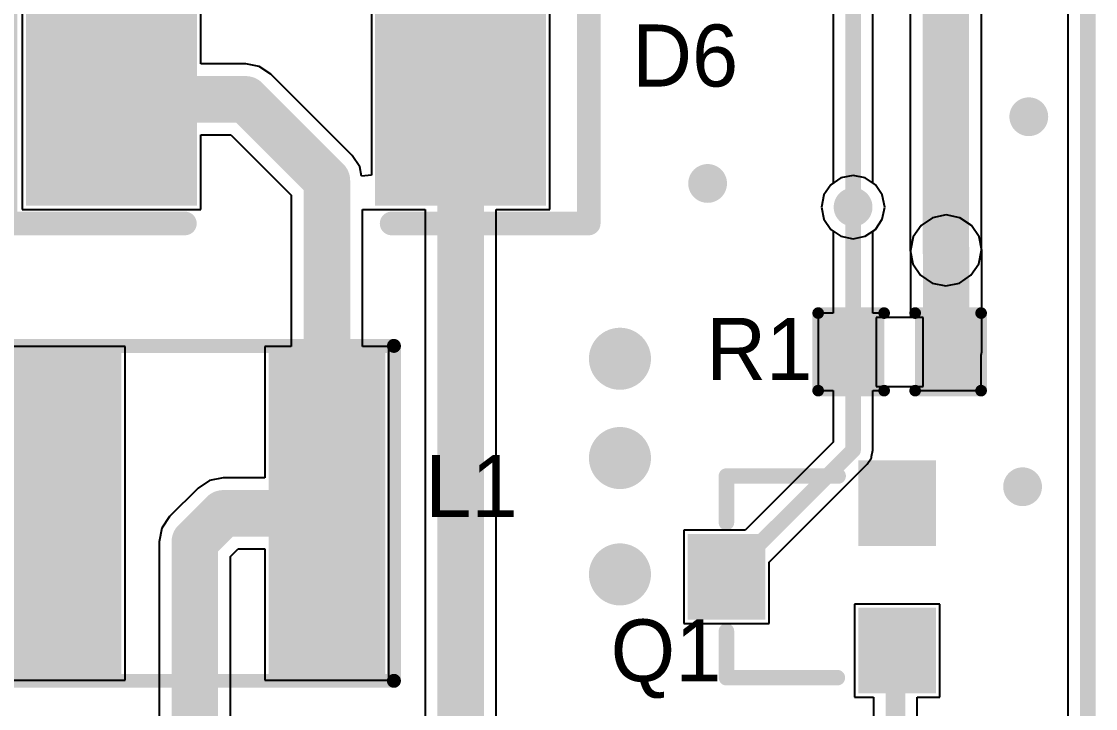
# Model space of a CAD drawing. Extents: x 10.58 to 11.54, y 9.91 to 15.27.
# Drawn here: x 10.876 to 11.421, y 11.703 to 12.052 of the extents above; entities that cross this region are included whole.
import ezdxf

# ---------------------------------------------------------------- set-up
doc = ezdxf.new("R2010")
doc.units = 0
doc.layers.get('0').update_dxf_attribs({"linetype": 'CONTINUOUS'})
for name, color, linetype in [('BOTTOMLAYER', 5, 'CONTINUOUS'), ('KEEPOUTLAYER', 6, 'CONTINUOUS'), ('MULTILAYER', 9, 'CONTINUOUS'), ('TOPLAYER', 1, 'CONTINUOUS'), ('TOPOVERLAY', 2, 'CONTINUOUS'), ('TOPPASTE', 8, 'CONTINUOUS'), ('TOPSOLDER', 216, 'CONTINUOUS'), ('VIAHOLELAYER', 16, 'CONTINUOUS')]:
    doc.layers.add(name, color=color, linetype=linetype)

# ---------------------------------------------------------------- blocks, each defined once
blk = doc.blocks.new('R_0402_33')
at = {"layer": 'TOPLAYER'}
for p, q in [((0.017, 0.0175), (-0.007, 0.0175)), ((-0.007, 0.0175), (-0.007, -0.0175)), ((0.017, -0.0175), (0.017, 0.0175)), ((-0.007, -0.0175), (0.017, -0.0175))]:
    blk.add_line(p, q, dxfattribs=at)
for points in [[(-0.006811, -0.01378), (-0.006811, 0.01378), (-0.030433, -0.01378), (-0.030433, 0.01378)], [(0.040433, -0.01378), (0.040433, 0.01378), (0.016811, -0.01378), (0.016811, 0.01378)]]:
    blk.add_solid(points, dxfattribs=at)
at = {"layer": 'TOPOVERLAY', "const_width": 0.005906}
for points in [[(-0.036339, 0.019685), (-0.002874, 0.019685)], [(-0.036339, -0.019685), (-0.036339, 0.019685)], [(0.012874, 0.019685), (0.046339, 0.019685)], [(0.046339, -0.019685), (0.046339, 0.019685)], [(-0.036339, -0.019685), (-0.002874, -0.019685)], [(0.012874, -0.019685), (0.046339, -0.019685)]]:
    blk.add_lwpolyline(points, dxfattribs=at)
at = {"layer": 'TOPOVERLAY', "const_width": 0.002953}
for points in [[(-0.037815, 0.019685, 1), (-0.034862, 0.019685, 1)], [(-0.037815, 0.019685, 1), (-0.034862, 0.019685, 1)], [(-0.00435, 0.019685, 1), (-0.001398, 0.019685, 1)], [(0.011398, 0.019685, 1), (0.01435, 0.019685, 1)], [(0.044862, 0.019685, 1), (0.047815, 0.019685, 1)], [(0.044862, 0.019685, 1), (0.047815, 0.019685, 1)], [(-0.037815, -0.019685, 1), (-0.034862, -0.019685, 1)], [(-0.037815, -0.019685, 1), (-0.034862, -0.019685, 1)], [(-0.00435, -0.019685, 1), (-0.001398, -0.019685, 1)], [(0.011398, -0.019685, 1), (0.01435, -0.019685, 1)], [(0.044862, -0.019685, 1), (0.047815, -0.019685, 1)], [(0.044862, -0.019685, 1), (0.047815, -0.019685, 1)]]:
    blk.add_lwpolyline(points, format="xyb", close=True, dxfattribs=at)
at = {"layer": 'TOPPASTE'}
for points in [[(-0.006811, -0.01378), (-0.006811, 0.01378), (-0.030433, -0.01378), (-0.030433, 0.01378)], [(0.040433, -0.01378), (0.040433, 0.01378), (0.016811, -0.01378), (0.016811, 0.01378)]]:
    blk.add_solid(points, dxfattribs=at)
at = {"layer": 'TOPSOLDER'}
for points in [[(-0.002811, -0.01778), (-0.002811, 0.01778), (-0.034433, -0.01778), (-0.034433, 0.01778)], [(0.044433, -0.01778), (0.044433, 0.01778), (0.012811, -0.01778), (0.012811, 0.01778)]]:
    blk.add_solid(points, dxfattribs=at)
blk = doc.blocks.new('SOT_23_34')
at = {"layer": 'TOPLAYER'}
for points in [[(-0.017716, -0.015748), (0.017716, -0.015748), (-0.017716, 0.015748), (0.017716, 0.015748)], [(-0.055118, -0.102362), (-0.019685, -0.102362), (-0.055118, -0.070866), (-0.019685, -0.070866)], [(0.019686, -0.102362), (0.055119, -0.102362), (0.019686, -0.070866), (0.055119, -0.070866)]]:
    blk.add_solid(points, dxfattribs=at)
at = {"layer": 'TOPOVERLAY', "const_width": 0.003937}
for points in [[(-0.05315, 0, 1), (-0.049213, 0, 1)], [(-0.05315, 0, 1), (-0.049213, 0, 1)], [(-0.029528, 0, 1), (-0.025591, 0, 1)], [(0.025591, 0, 1), (0.029528, 0, 1)], [(0.049213, 0, 1), (0.05315, 0, 1)], [(0.049213, 0, 1), (0.05315, 0, 1)], [(-0.05315, -0.056299, 1), (-0.049213, -0.056299, 1)], [(0.049213, -0.056693, 1), (0.05315, -0.056693, 1)]]:
    blk.add_lwpolyline(points, format="xyb", close=True, dxfattribs=at)
at = {"layer": 'TOPOVERLAY', "const_width": 0.007874}
for points in [[(-0.051181, 0), (-0.027559, 0)], [(-0.051181, 0), (-0.051181, -0.056299)], [(0.027559, 0), (0.051181, 0)], [(0.051181, 0), (0.051181, -0.056693)]]:
    blk.add_lwpolyline(points, dxfattribs=at)
at = {"layer": 'TOPPASTE'}
for points in [[(-0.017716, -0.015748), (0.017716, -0.015748), (-0.017716, 0.015748), (0.017716, 0.015748)], [(-0.055118, -0.102362), (-0.019685, -0.102362), (-0.055118, -0.070866), (-0.019685, -0.070866)], [(0.019686, -0.102362), (0.055119, -0.102362), (0.019686, -0.070866), (0.055119, -0.070866)]]:
    blk.add_solid(points, dxfattribs=at)
at = {"layer": 'TOPSOLDER'}
for points in [[(-0.021716, -0.019748), (0.021716, -0.019748), (-0.021716, 0.019748), (0.021716, 0.019748)], [(-0.059118, -0.106362), (-0.015685, -0.106362), (-0.059118, -0.066866), (-0.015685, -0.066866)], [(0.015686, -0.106362), (0.059118, -0.106362), (0.015686, -0.066866), (0.059118, -0.066866)]]:
    blk.add_solid(points, dxfattribs=at)
blk = doc.blocks.new('L_SMD_38')
at = {"layer": 'TOPLAYER'}
for points in [[(-0.092835, -0.07811), (-0.041654, -0.07811), (-0.092835, 0.07937), (-0.041654, 0.07937)], [(0.041024, -0.07811), (0.092205, -0.07811), (0.041024, 0.07937), (0.092205, 0.07937)]]:
    blk.add_solid(points, dxfattribs=at)
at = {"layer": 'TOPOVERLAY', "const_width": 0.007087}
for points in [[(0.10063, 0.08563), (-0.10126, 0.08563)], [(-0.10126, 0.08563), (-0.10126, -0.08437)], [(0.10063, 0.08563), (0.10063, -0.08437)], [(0.10063, -0.08437), (-0.10126, -0.08437)]]:
    blk.add_lwpolyline(points, dxfattribs=at)
at = {"layer": 'TOPOVERLAY', "const_width": 0.003543}
for points in [[(-0.103031, 0.08563, 1), (-0.099488, 0.08563, 1)], [(-0.103031, 0.08563, 1), (-0.099488, 0.08563, 1)], [(0.098858, 0.08563, 1), (0.102402, 0.08563, 1)], [(0.098858, 0.08563, 1), (0.102402, 0.08563, 1)], [(-0.103031, -0.08437, 1), (-0.099488, -0.08437, 1)], [(-0.103031, -0.08437, 1), (-0.099488, -0.08437, 1)], [(0.098858, -0.08437, 1), (0.102402, -0.08437, 1)], [(0.098858, -0.08437, 1), (0.102402, -0.08437, 1)]]:
    blk.add_lwpolyline(points, format="xyb", close=True, dxfattribs=at)
at = {"layer": 'TOPPASTE'}
for points in [[(-0.092835, -0.07811), (-0.041654, -0.07811), (-0.092835, 0.07937), (-0.041654, 0.07937)], [(0.041024, -0.07811), (0.092205, -0.07811), (0.041024, 0.07937), (0.092205, 0.07937)]]:
    blk.add_solid(points, dxfattribs=at)
at = {"layer": 'TOPSOLDER'}
for points in [[(-0.096835, -0.08211), (-0.037653, -0.08211), (-0.096835, 0.08337), (-0.037653, 0.08337)], [(0.037024, -0.08211), (0.096205, -0.08211), (0.037024, 0.08337), (0.096205, 0.08337)]]:
    blk.add_solid(points, dxfattribs=at)
blk = doc.blocks.new('DSMD_58')
at = {"layer": 'TOPLAYER'}
for points in [[(-0.03937, -0.05), (0.03937, -0.05), (-0.03937, 0.05), (0.03937, 0.05)], [(0.137795, -0.05), (0.216535, -0.05), (0.137795, 0.05), (0.216535, 0.05)]]:
    blk.add_solid(points, dxfattribs=at)
at = {"layer": 'TOPOVERLAY'}
for points, const_width in [([(0.035, 0.062992), (-0.065, 0.062992)], 0.012), ([(-0.065, 0.062992), (-0.065, -0.062992)], 0.012), ([(0.245, 0.062992), (0.139921, 0.062992)], 0.012), ([(0.23, 0.062992), (0.23, -0.062992)], 0.01), ([(0.245, 0.062992), (0.245, -0.062992)], 0.012), ([(0.035, -0.062992), (-0.065, -0.062992)], 0.012), ([(0.245, -0.062992), (0.139921, -0.062992)], 0.012)]:
    blk.add_lwpolyline(points, dxfattribs=dict(at, const_width=const_width))
for points, const_width in [([(-0.068, 0.062992, 1), (-0.062, 0.062992, 1)], 0.006), ([(-0.068, 0.062992, 1), (-0.062, 0.062992, 1)], 0.006), ([(0.032, 0.062992, 1), (0.038, 0.062992, 1)], 0.006), ([(0.136921, 0.062992, 1), (0.142921, 0.062992, 1)], 0.006), ([(0.2275, 0.062992, 1), (0.2325, 0.062992, 1)], 0.005), ([(0.242, 0.062992, 1), (0.248, 0.062992, 1)], 0.006), ([(0.242, 0.062992, 1), (0.248, 0.062992, 1)], 0.006), ([(-0.068, -0.062992, 1), (-0.062, -0.062992, 1)], 0.006), ([(-0.068, -0.062992, 1), (-0.062, -0.062992, 1)], 0.006), ([(0.032, -0.062992, 1), (0.038, -0.062992, 1)], 0.006), ([(0.136921, -0.062992, 1), (0.142921, -0.062992, 1)], 0.006), ([(0.2275, -0.062992, 1), (0.2325, -0.062992, 1)], 0.005), ([(0.242, -0.062992, 1), (0.248, -0.062992, 1)], 0.006), ([(0.242, -0.062992, 1), (0.248, -0.062992, 1)], 0.006)]:
    blk.add_lwpolyline(points, format="xyb", close=True, dxfattribs=dict(at, const_width=const_width))
at = {"layer": 'TOPPASTE'}
for points in [[(-0.03937, -0.05), (0.03937, -0.05), (-0.03937, 0.05), (0.03937, 0.05)], [(0.137795, -0.05), (0.216535, -0.05), (0.137795, 0.05), (0.216535, 0.05)]]:
    blk.add_solid(points, dxfattribs=at)
at = {"layer": 'TOPSOLDER'}
for points in [[(-0.04337, -0.054), (0.04337, -0.054), (-0.04337, 0.054), (0.04337, 0.054)], [(0.133795, -0.054), (0.220535, -0.054), (0.133795, 0.054), (0.220535, 0.054)]]:
    blk.add_solid(points, dxfattribs=at)

msp = doc.modelspace()

# ---------------------------------------------------------------- linework, layer by layer
at = {"layer": 'BOTTOMLAYER'}
for p, q in [((11.406985, 12.641469), (11.406985, 11.081493)), ((11.363037, 11.935959), (11.363037, 12.452494)), ((11.326909, 12.434431), (11.326909, 11.935959)), ((11.287902, 12.258366), (11.287902, 11.970055)), ((11.307972, 11.970055), (11.307972, 12.262523)), ((11.287902, 11.970055), (11.286583, 11.969174)), ((11.30929, 11.969174), (11.307972, 11.970055)), ((11.283103, 11.963965), (11.28188, 11.95782)), ((11.286583, 11.969174), (11.283103, 11.963965)), ((11.312771, 11.963965), (11.30929, 11.969174)), ((11.313993, 11.95782), (11.312771, 11.963965)), ((11.28188, 11.95782), (11.283103, 11.951676)), ((11.312771, 11.951676), (11.313993, 11.95782)), ((11.283103, 11.951676), (11.286583, 11.946467)), ((11.30929, 11.946467), (11.312771, 11.951676)), ((11.286583, 11.946467), (11.291792, 11.942986)), ((11.291792, 11.942986), (11.297937, 11.941764)), ((11.297937, 11.941764), (11.304081, 11.942986)), ((11.304081, 11.942986), (11.30929, 11.946467)), ((11.326909, 11.935959), (11.328284, 11.929046)), ((11.361662, 11.929046), (11.363037, 11.935959)), ((11.328284, 11.929046), (11.3322, 11.923186)), ((11.357746, 11.923186), (11.361662, 11.929046)), ((11.3322, 11.923186), (11.33806, 11.91927)), ((11.351886, 11.91927), (11.357746, 11.923186)), ((11.33806, 11.91927), (11.344973, 11.917895)), ((11.344973, 11.917895), (11.351886, 11.91927))]:
    msp.add_line(p, q, dxfattribs=at)
for points, const_width in [([(11.344973, 11.935959), (11.344973, 12.452494)], 0.023622), ([(11.297937, 11.95782), (11.297937, 12.262523)], 0.007874)]:
    msp.add_lwpolyline(points, dxfattribs=dict(at, const_width=const_width))
for points, const_width in [([(11.382178, 12.003675, 1), (11.39202, 12.003675, 1)], 0.009843), ([(11.219186, 11.969817, 1), (11.229028, 11.969817, 1)], 0.009843), ([(11.293016, 11.95782, 1), (11.302858, 11.95782, 1)], 0.009843), ([(11.295968, 11.95782, 1), (11.299905, 11.95782, 1)], 0.003937), ([(11.339068, 11.935959, 1), (11.350879, 11.935959, 1)], 0.011811), ([(11.340052, 11.935959, 1), (11.349894, 11.935959, 1)], 0.009843), ([(11.171745, 11.880841, 1), (11.187493, 11.880841, 1)], 0.015748), ([(11.171745, 11.830447, 1), (11.187493, 11.830447, 1)], 0.015748), ([(11.379028, 11.81588, 1), (11.388871, 11.81588, 1)], 0.009843), ([(11.171745, 11.771392, 1), (11.187493, 11.771392, 1)], 0.015748)]:
    msp.add_lwpolyline(points, format="xyb", close=True, dxfattribs=dict(at, const_width=const_width))
at = {"layer": 'KEEPOUTLAYER', "const_width": 0.007874}
msp.add_lwpolyline([(11.417021, 10.696586), (11.417021, 12.641469)], dxfattribs=at)
at = {"layer": 'MULTILAYER'}
for points, const_width in [([(11.382178, 12.003675, 1), (11.39202, 12.003675, 1)], 0.009843), ([(11.219186, 11.969817, 1), (11.229028, 11.969817, 1)], 0.009843), ([(11.293016, 11.95782, 1), (11.302858, 11.95782, 1)], 0.009843), ([(11.340052, 11.935959, 1), (11.349894, 11.935959, 1)], 0.009843), ([(11.171745, 11.880841, 1), (11.187493, 11.880841, 1)], 0.015748), ([(11.171745, 11.830447, 1), (11.187493, 11.830447, 1)], 0.015748), ([(11.379028, 11.81588, 1), (11.388871, 11.81588, 1)], 0.009843), ([(11.171745, 11.771392, 1), (11.187493, 11.771392, 1)], 0.015748)]:
    msp.add_lwpolyline(points, format="xyb", close=True, dxfattribs=dict(at, const_width=const_width))
at = {"layer": 'TOPLAYER'}
for p, q in [((11.406985, 12.641469), (11.406985, 11.422017)), ((10.876318, 12.068406), (10.876318, 11.956595)), ((10.966869, 12.030564), (10.966869, 12.068406)), ((11.053483, 12.068406), (11.053483, 11.974087)), ((11.144034, 11.956595), (11.144034, 12.068406)), ((10.989691, 12.030564), (10.966869, 12.030564)), ((10.996604, 12.029189), (10.989691, 12.030564)), ((11.002464, 12.025274), (10.996604, 12.029189)), ((11.043676, 11.984062), (11.002464, 12.025274)), ((10.966869, 11.956595), (10.966869, 11.994437)), ((10.966869, 11.994437), (10.982209, 11.994437)), ((10.982209, 11.994437), (11.012839, 11.963807)), ((11.047591, 11.978202), (11.043676, 11.984062)), ((11.048507, 11.973597), (11.047591, 11.978202)), ((11.053483, 11.974087), (11.048507, 11.973597)), ((11.291792, 11.972655), (11.286583, 11.969174)), ((11.297937, 11.973877), (11.291792, 11.972655)), ((11.304081, 11.972655), (11.297937, 11.973877)), ((11.30929, 11.969174), (11.304081, 11.972655)), ((11.012839, 11.963807), (11.012839, 11.887016)), ((11.283103, 11.963965), (11.28188, 11.95782)), ((11.286583, 11.969174), (11.283103, 11.963965)), ((11.312771, 11.963965), (11.30929, 11.969174)), ((11.313993, 11.95782), (11.312771, 11.963965)), ((10.876318, 11.956595), (10.966869, 11.956595)), ((11.048966, 11.887016), (11.048966, 11.956595)), ((11.048966, 11.956595), (11.053483, 11.956595)), ((11.053483, 11.956595), (11.053483, 11.956595)), ((11.053483, 11.956595), (11.080695, 11.956595)), ((11.080695, 11.956595), (11.080695, 11.614063)), ((11.116822, 11.621545), (11.116822, 11.956595)), ((11.116822, 11.956595), (11.144034, 11.956595)), ((11.28188, 11.95782), (11.283103, 11.951676)), ((11.312771, 11.951676), (11.313993, 11.95782)), ((11.345181, 11.953815), (11.338268, 11.95244)), ((11.352093, 11.95244), (11.345181, 11.953815)), ((11.283103, 11.951676), (11.286583, 11.946467)), ((11.30929, 11.946467), (11.312771, 11.951676)), ((11.332408, 11.948524), (11.328492, 11.942664)), ((11.338268, 11.95244), (11.332408, 11.948524)), ((11.357954, 11.948524), (11.352093, 11.95244)), ((11.361869, 11.942664), (11.357954, 11.948524)), ((11.286583, 11.946467), (11.287902, 11.945586)), ((11.287902, 11.945586), (11.287902, 11.904029)), ((11.307972, 11.945586), (11.30929, 11.946467)), ((11.307972, 11.904029), (11.307972, 11.945586)), ((11.328492, 11.942664), (11.327117, 11.935751)), ((11.363244, 11.935751), (11.361869, 11.942664)), ((11.327117, 11.935751), (11.327117, 11.901844)), ((11.363244, 11.884344), (11.363244, 11.935751)), ((11.287902, 11.904029), (11.28022, 11.904029)), ((11.28022, 11.904029), (11.28022, 11.864659)), ((11.315653, 11.904029), (11.307972, 11.904029)), ((11.315653, 11.901844), (11.315653, 11.904029)), ((11.327117, 11.901844), (11.315653, 11.901844)), ((10.928541, 11.887016), (10.865549, 11.887016)), ((10.928541, 11.717725), (10.928541, 11.887016)), ((11.012839, 11.887016), (10.999407, 11.887016)), ((10.999407, 11.887016), (10.999407, 11.820434)), ((11.062399, 11.887016), (11.048966, 11.887016)), ((11.062399, 11.717725), (11.062399, 11.887016)), ((11.362897, 11.882599), (11.363244, 11.884344)), ((11.362897, 11.864659), (11.362897, 11.882599)), ((11.315653, 11.864659), (11.315653, 11.866844)), ((11.315653, 11.866844), (11.327464, 11.866844)), ((11.327464, 11.866844), (11.327464, 11.864659)), ((11.28022, 11.864659), (11.287902, 11.864659)), ((11.287902, 11.864659), (11.287902, 11.838578)), ((11.307972, 11.834422), (11.307972, 11.864659)), ((11.307972, 11.864659), (11.315653, 11.864659)), ((11.327464, 11.864659), (11.362897, 11.864659)), ((11.287902, 11.838578), (11.243089, 11.793766)), ((11.307335, 11.831219), (11.307972, 11.834422)), ((11.305033, 11.827326), (11.307208, 11.830581)), ((11.307208, 11.830581), (11.307335, 11.831219)), ((11.255312, 11.777605), (11.305033, 11.827326)), ((10.971401, 11.819059), (10.965541, 11.815144)), ((10.978314, 11.820434), (10.971401, 11.819059)), ((10.999407, 11.820434), (10.978314, 11.820434)), ((10.965541, 11.815144), (10.951098, 11.8007)), ((10.951098, 11.8007), (10.947182, 11.79484)), ((10.947182, 11.79484), (10.945807, 11.787927)), ((11.243089, 11.793766), (11.212005, 11.793766)), ((11.212005, 11.793766), (11.212005, 11.746522)), ((10.945807, 11.787927), (10.945807, 11.681469)), ((10.981934, 11.780445), (10.985796, 11.784307)), ((10.985796, 11.784307), (10.999407, 11.784307)), ((10.999407, 11.784307), (10.999407, 11.717725)), ((10.981934, 11.673987), (10.981934, 11.780445)), ((11.255312, 11.746522), (11.255312, 11.777605)), ((11.341926, 11.756364), (11.298619, 11.756364)), ((11.298619, 11.756364), (11.298619, 11.70912)), ((11.341926, 11.70912), (11.341926, 11.756364)), ((11.212005, 11.746522), (11.255312, 11.746522)), ((10.866186, 11.717725), (10.928541, 11.717725)), ((10.999407, 11.717725), (11.062399, 11.717725)), ((11.298619, 11.70912), (11.308262, 11.70912)), ((11.308262, 11.70912), (11.308262, 11.675129)), ((11.3305, 11.675129), (11.3305, 11.70912)), ((11.3305, 11.70912), (11.341926, 11.70912))]:
    msp.add_line(p, q, dxfattribs=at)
for points, const_width in [([(11.098759, 12.012501), (11.098759, 12.087383)], 0.023622), ([(10.921593, 12.012501), (10.989691, 12.012501)], 0.023622), ([(10.989691, 12.012501), (11.030903, 11.971289)], 0.023622), ([(11.098759, 11.614063), (11.098759, 12.012501)], 0.023622), ([(11.030903, 11.802371), (11.030903, 11.971289)], 0.023622), ([(11.297937, 11.884344), (11.297937, 11.95782)], 0.007874), ([(11.345181, 11.884344), (11.345181, 11.935751)], 0.023622), ([(11.297937, 11.834422), (11.297937, 11.884344)], 0.007874), ([(11.233659, 11.770144), (11.297937, 11.834422)], 0.007874), ([(10.848123, 11.753449), (10.897045, 11.802371)], 0.023622), ([(10.963871, 11.787927), (10.978314, 11.802371)], 0.023622), ([(10.978314, 11.802371), (11.030903, 11.802371)], 0.023622), ([(10.963871, 11.673987), (10.963871, 11.787927)], 0.023622), ([(11.319381, 11.655444), (11.319381, 11.73185)], 0.01)]:
    msp.add_lwpolyline(points, dxfattribs=dict(at, const_width=const_width))
for points, const_width in [([(10.915688, 12.012501, 1), (10.927499, 12.012501, 1)], 0.011811), ([(10.983786, 12.012501, 1), (10.995597, 12.012501, 1)], 0.011811), ([(10.983786, 12.012501, 1), (10.995597, 12.012501, 1)], 0.011811), ([(11.092853, 12.012501, 1), (11.104664, 12.012501, 1)], 0.011811), ([(11.092853, 12.012501, 1), (11.104664, 12.012501, 1)], 0.011811), ([(11.382178, 12.003675, 1), (11.39202, 12.003675, 1)], 0.009843), ([(11.024997, 11.971289, 1), (11.036808, 11.971289, 1)], 0.011811), ([(11.024997, 11.971289, 1), (11.036808, 11.971289, 1)], 0.011811), ([(11.219186, 11.969817, 1), (11.229028, 11.969817, 1)], 0.009843), ([(11.293016, 11.95782, 1), (11.302858, 11.95782, 1)], 0.009843), ([(11.295968, 11.95782, 1), (11.299905, 11.95782, 1)], 0.003937), ([(11.339275, 11.935751, 1), (11.351086, 11.935751, 1)], 0.011811), ([(11.340052, 11.935959, 1), (11.349894, 11.935959, 1)], 0.009843), ([(11.171745, 11.880841, 1), (11.187493, 11.880841, 1)], 0.015748), ([(11.339275, 11.884344, 1), (11.351086, 11.884344, 1)], 0.011811), ([(11.295968, 11.884344, 1), (11.299905, 11.884344, 1)], 0.003937), ([(11.295968, 11.884344, 1), (11.299905, 11.884344, 1)], 0.003937), ([(11.171745, 11.830447, 1), (11.187493, 11.830447, 1)], 0.015748), ([(11.295968, 11.834422, 1), (11.299905, 11.834422, 1)], 0.003937), ([(11.295968, 11.834422, 1), (11.299905, 11.834422, 1)], 0.003937), ([(11.379028, 11.81588, 1), (11.388871, 11.81588, 1)], 0.009843), ([(10.891139, 11.802371, 1), (10.90295, 11.802371, 1)], 0.011811), ([(10.972408, 11.802371, 1), (10.984219, 11.802371, 1)], 0.011811), ([(10.972408, 11.802371, 1), (10.984219, 11.802371, 1)], 0.011811), ([(11.024997, 11.802371, 1), (11.036808, 11.802371, 1)], 0.011811), ([(11.024997, 11.802371, 1), (11.036808, 11.802371, 1)], 0.011811), ([(10.957965, 11.787927, 1), (10.969776, 11.787927, 1)], 0.011811), ([(10.957965, 11.787927, 1), (10.969776, 11.787927, 1)], 0.011811), ([(11.171745, 11.771392, 1), (11.187493, 11.771392, 1)], 0.015748), ([(11.23169, 11.770144, 1), (11.235627, 11.770144, 1)], 0.003937), ([(11.316881, 11.73185, 1), (11.321881, 11.73185, 1)], 0.005)]:
    msp.add_lwpolyline(points, format="xyb", close=True, dxfattribs=dict(at, const_width=const_width))
at = {"layer": 'VIAHOLELAYER'}
for points, const_width in [([(11.384146, 12.003675, 1), (11.390052, 12.003675, 1)], 0.005906), ([(11.221154, 11.969817, 1), (11.227059, 11.969817, 1)], 0.005906), ([(11.294984, 11.95782, 1), (11.30089, 11.95782, 1)], 0.005906), ([(11.34202, 11.935959, 1), (11.347926, 11.935959, 1)], 0.005906), ([(11.173713, 11.880841, 1), (11.185524, 11.880841, 1)], 0.011811), ([(11.173713, 11.830447, 1), (11.185524, 11.830447, 1)], 0.011811), ([(11.380997, 11.81588, 1), (11.386902, 11.81588, 1)], 0.005906), ([(11.173713, 11.771392, 1), (11.185524, 11.771392, 1)], 0.011811)]:
    msp.add_lwpolyline(points, format="xyb", close=True, dxfattribs=dict(at, const_width=const_width))

# ---------------------------------------------------------------- block references
for name, p, rotation in [('DSMD_58', (11.098759, 12.012501), 180), ('R_0402_33', (11.316559, 11.884344), 360), ('L_SMD_38', (10.963659, 11.803001), 180), ('SOT_23_34', (11.233659, 11.770144), 90)]:
    msp.add_blockref(name, p, dxfattribs=dict(rotation=rotation))

# ---------------------------------------------------------------- texts
at = {"layer": 'TOPOVERLAY'}
for s, p in [('D6', (11.185784, 12.019002)), ('R1', (11.223359, 11.870101)), ('L1', (11.080837, 11.800506)), ('Q1', (11.174894, 11.717061))]:
    msp.add_text(s, height=0.031496, rotation=360, dxfattribs=at).set_placement(p)

doc.saveas('drawing.dxf')
